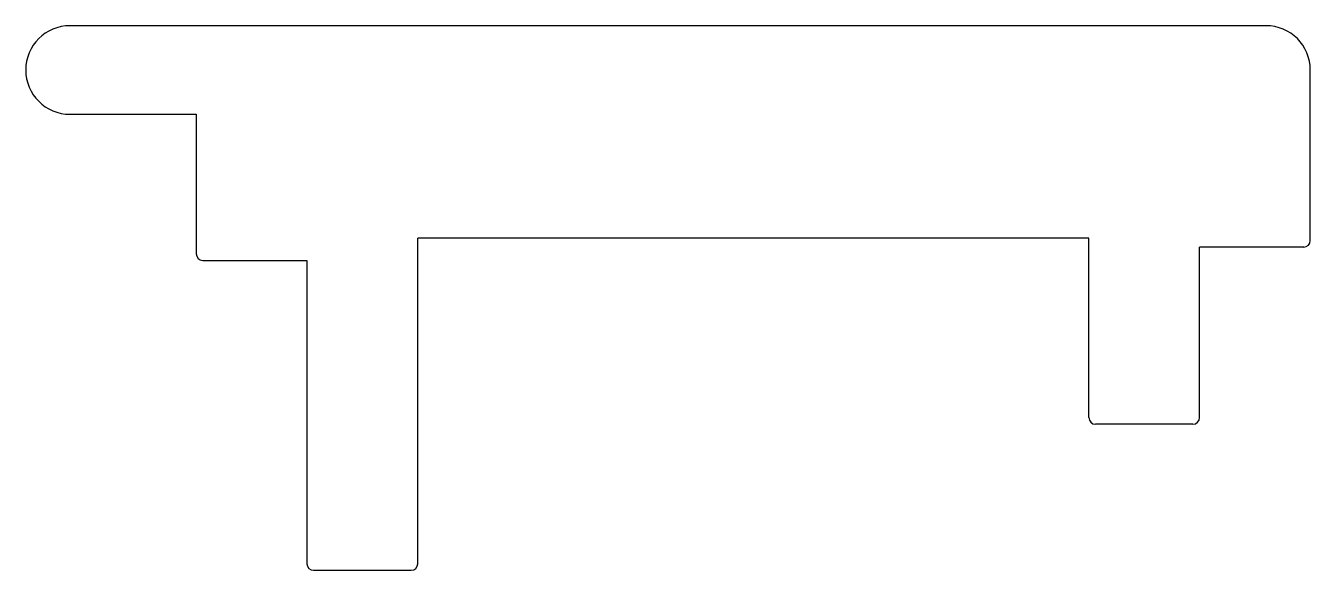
# Model space of a CAD drawing. Extents: x 874.5 to 932.5, y 587.6 to 612.2.
import ezdxf

# ---------------------------------------------------------------- set-up
doc = ezdxf.new("R2010")
doc.units = 0
doc.layers.get('0').update_dxf_attribs({"linetype": 'CONTINUOUS'})

msp = doc.modelspace()

# ---------------------------------------------------------------- linework, layer by layer
at = {"linetype": 'CONTINUOUS'}
for p, q in [((930.525, 612.22), (876.525, 612.22)), ((932.525, 602.52), (932.525, 610.22)), ((876.525, 608.22), (882.225, 608.22)), ((882.225, 608.22), (882.225, 601.92)), ((892.225, 587.92), (892.225, 602.62)), ((922.525, 602.62), (892.225, 602.62)), ((922.525, 594.52), (922.525, 602.62)), ((927.525, 594.52), (927.525, 602.22)), ((932.225, 602.22), (927.525, 602.22)), ((882.525, 601.62), (887.225, 601.62)), ((887.225, 601.62), (887.225, 587.92)), ((927.225, 594.22), (922.825, 594.22)), ((887.525, 587.62), (891.925, 587.62))]:
    msp.add_line(p, q, dxfattribs=at)
for centre, radius, start, end in [((876.525, 610.22), 2, 90, 180), ((930.525, 610.22), 2, 0, 90), ((876.525, 610.22), 2, 180, 270), ((932.225, 602.52), 0.3, 270, 0), ((882.525, 601.92), 0.3, 180, 270), ((922.825, 594.52), 0.3, 180, 270), ((927.225, 594.52), 0.3, 270, 0), ((887.525, 587.92), 0.3, 180, 270), ((891.925, 587.92), 0.3, 270, 0)]:
    msp.add_arc(centre, radius, start, end, dxfattribs=at)

doc.saveas('drawing.dxf')
